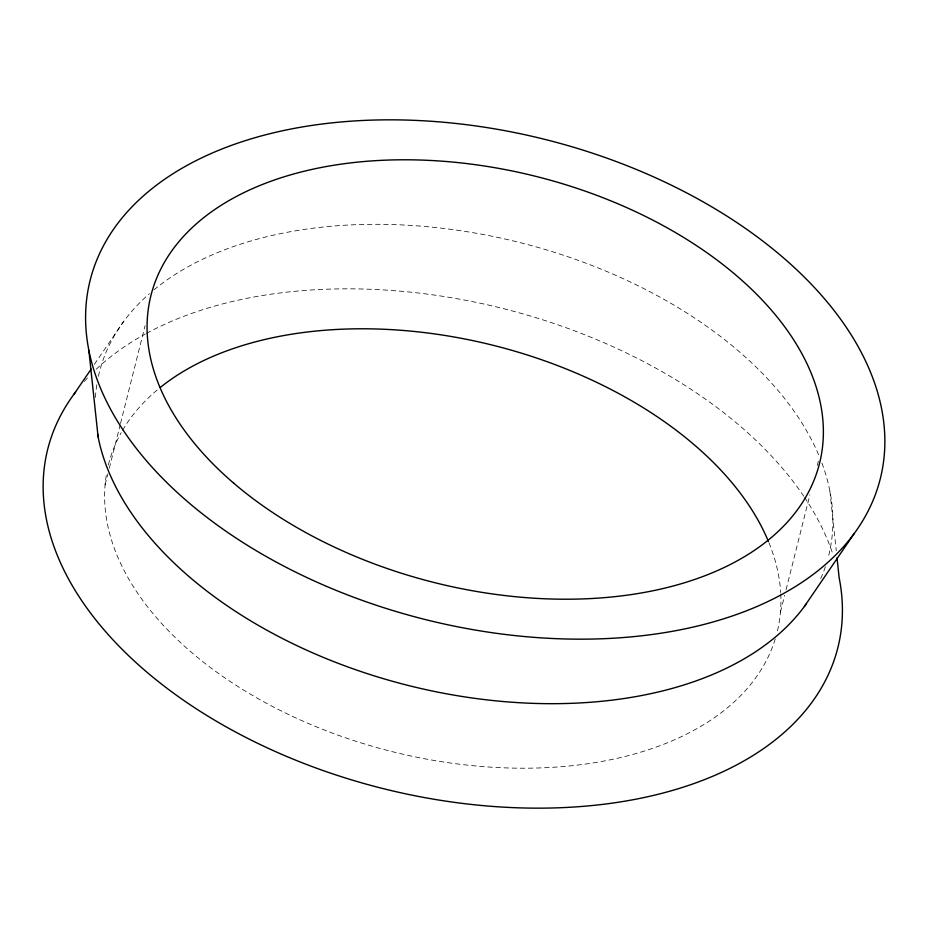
<?xml version="1.0" encoding="UTF-8"?>
<svg xmlns="http://www.w3.org/2000/svg" width="928" height="928" viewBox="0 0 928 928"><rect width="100%" height="100%" fill="white"/><g stroke="black" fill="none" stroke-linecap="round" stroke-linejoin="round"><path stroke-width="0.7" stroke-dasharray="4.64 3.48" d="M105.096 484.926L107.903 473.756M109.307 468.164L120.176 424.873M120.524 423.47L145.081 325.705M780.46 612.074L784.67 595.312M786.074 589.721L809.924 494.752M817.29 465.427L818.345 461.228M94.354 364.391L123.61 321.54M829.887 491.005L836.267 550.722M775.24 638.974A344.671 209.345 14.1 0 1 392.544 751.726A344.671 209.345 14.1 0 1 106.836 472.074M108.367 464.998A344.671 209.345 14.1 0 1 121.22 432.657M122.566 430.302A344.671 209.345 14.1 0 1 159.256 388.287M768.964 542.752A344.671 209.345 14.1 0 1 780.68 592.598M780.761 594.013A344.671 209.345 14.1 0 1 776.829 633.395M84.378 381.408A407.334 247.405 14.1 0 1 89.134 376.246M96.234 369.216A407.334 247.405 14.1 0 1 145.174 334.08M146.415 333.407A407.334 247.405 14.1 0 1 803.741 496.202M804.518 497.35A407.334 247.405 14.1 0 1 832.776 553.865M825.375 566.741A376.002 228.381 14.1 0 1 820.63 578.77M95.41 397.439A376.002 228.381 14.1 0 1 96.825 384.621M98.403 376.281A376.002 228.381 14.1 0 1 149.42 293.689M153.909 289.872A376.002 228.381 14.1 0 1 518.044 242.104A376.002 228.381 14.1 0 1 818.693 454.987M821.906 463.037A376.002 228.381 14.1 0 1 827.892 558.575"/><path stroke-width="1.39" d="M74.031 394.156L91.095 369.158M804.39 606.46L853.969 533.844A407.334 247.405 14.1 0 0 434.269 121.487A407.334 247.405 14.1 0 0 167.434 483.175A407.334 247.405 14.1 0 0 853.969 533.844M837.021 557.832L839.156 577.75A407.334 247.405 14.1 0 1 387.359 789.647A407.334 247.405 14.1 0 1 75.644 391.999M88.844 350.25L98.113 436.995M160.3 387.44A344.671 209.345 14.1 0 1 494.868 345.738A344.671 209.345 14.1 0 1 768.43 541.476M806.119 604.07A376.002 228.381 14.1 0 1 414.735 687.056A376.002 228.381 14.1 0 1 97.568 434.06M233.833 483.268A344.671 209.345 14.1 0 0 806.78 495.343A344.671 209.345 14.1 0 0 415.06 159.894A344.671 209.345 14.1 0 0 233.833 483.268"/></g></svg>
